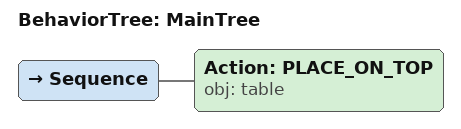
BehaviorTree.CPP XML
<root main_tree_to_execute="MainTree">
  <BehaviorTree ID="MainTree">
    <Sequence>
      <!-- Place the green_glass_bottle on table -->
      <Action ID="PLACE_ON_TOP" obj="table"/>
    </Sequence>
  </BehaviorTree>
</root>
